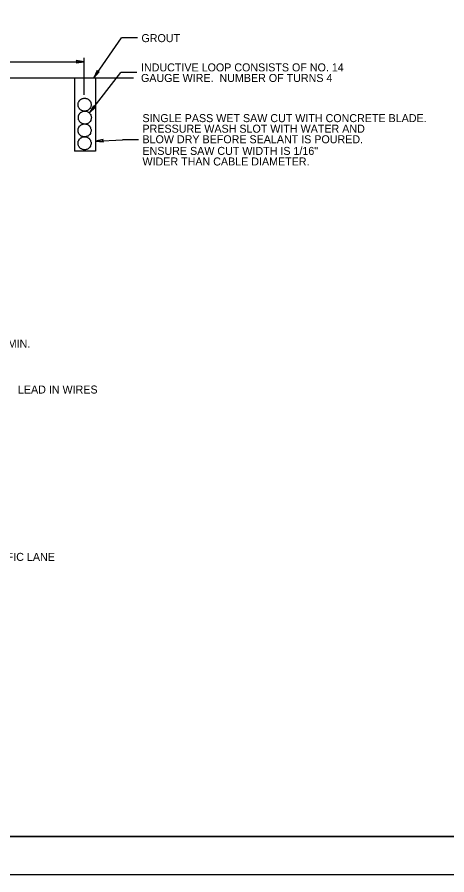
# Model space of a CAD drawing. Extents: x 507907 to 704973, y 495593 to 704964.
# Drawn here: x 508637.1 to 508805.4, y 495593 to 495928.9 of the extents above; entities that cross this region are included whole.
import ezdxf

# ---------------------------------------------------------------- set-up
doc = ezdxf.new("R2010")
doc.units = 0
doc.layers.add('1', color=7, linetype='Continuous')
doc.layers.add('41', color=7, linetype='Continuous')

msp = doc.modelspace()

# ---------------------------------------------------------------- linework, layer by layer
at = {"layer": '1'}
for p, q in [((508667.05, 495905.11), (508677.93, 495920.72)), ((508684.2, 495920.72), (508677.93, 495920.72)), ((508613.62, 495911.42), (508663.33, 495911.42)), ((508663.33, 495898.45), (508663.33, 495912.98)), ((508526.39, 495905.11), (508682.72, 495905.11)), ((508659.53, 495905.11), (508659.53, 495876.46)), ((508665.41, 495891.35), (508677.75, 495907.2)), ((508667.71, 495905.11), (508667.71, 495876.46)), ((508684.02, 495907.2), (508677.75, 495907.2)), ((508667.71, 495880.36), (508678.34, 495880.88)), ((508684.61, 495880.88), (508678.34, 495880.88)), ((508667.71, 495876.46), (508659.53, 495876.46)), ((508168.54, 495608.01), (509158.54, 495608.01)), ((509161.54, 495593.01), (508113.36, 495593.01))]:
    msp.add_line(p, q, dxfattribs=at)
for points in [[(508663.33, 495911.42), (508660.19, 495911.87), (508660.53, 495911.42), (508660.19, 495910.97)], [(508663.33, 495911.42), (508660.19, 495911.87), (508660.53, 495911.42), (508660.19, 495910.97)], [(508667.05, 495905.11), (508669.21, 495907.43), (508668.65, 495907.41), (508668.47, 495907.94)], [(508663.52, 495892.07), (508663.37, 495892.07), (508663.13, 495892.07), (508662.93, 495892.12), (508662.78, 495892.17), (508662.64, 495892.17), (508662.44, 495892.27), (508662.29, 495892.37), (508662.14, 495892.42), (508661.95, 495892.56), (508661.75, 495892.67), (508661.65, 495892.86), (508661.56, 495892.91), (508661.46, 495893.05), (508661.36, 495893.2), (508661.26, 495893.35), (508661.16, 495893.59), (508661.07, 495893.74), (508661.01, 495893.94), (508660.96, 495894.14), (508660.96, 495894.33), (508660.96, 495894.48), (508660.96, 495894.63), (508660.96, 495894.82), (508660.96, 495894.92), (508660.96, 495895.12), (508661.01, 495895.36), (508661.12, 495895.56), (508661.21, 495895.66), (508661.26, 495895.86), (508661.31, 495895.95), (508661.46, 495896.1), (508661.51, 495896.2), (508661.56, 495896.34), (508661.65, 495896.34), (508661.85, 495896.59), (508662, 495896.69), (508662.19, 495896.79), (508662.39, 495896.89), (508662.54, 495896.99), (508662.74, 495897.08), (508662.93, 495897.08), (508663.17, 495897.13), (508663.42, 495897.13), (508663.67, 495897.13), (508663.81, 495897.13), (508664.01, 495897.08), (508664.16, 495897.08), (508664.4, 495897.04), (508664.6, 495896.89), (508664.85, 495896.79), (508664.99, 495896.64), (508665.19, 495896.54), (508665.38, 495896.34), (508665.48, 495896.15), (508665.63, 495895.95), (508665.78, 495895.81), (508665.88, 495895.42), (508665.98, 495895.22), (508666.02, 495894.97), (508666.07, 495894.77), (508666.07, 495894.58), (508666.02, 495894.33), (508665.98, 495894.04), (508665.88, 495893.74), (508665.78, 495893.45), (508665.53, 495893.05), (508665.33, 495892.81), (508665.14, 495892.67), (508664.89, 495892.42), (508664.65, 495892.32), (508664.4, 495892.17), (508664.16, 495892.17), (508663.92, 495892.07), (508663.67, 495892.07)], [(508663.61, 495887.01), (508663.47, 495887.01), (508663.22, 495887.01), (508663.03, 495887.06), (508662.88, 495887.11), (508662.73, 495887.11), (508662.53, 495887.21), (508662.39, 495887.3), (508662.24, 495887.35), (508662.04, 495887.51), (508661.85, 495887.6), (508661.75, 495887.8), (508661.65, 495887.85), (508661.56, 495887.99), (508661.46, 495888.14), (508661.35, 495888.29), (508661.25, 495888.53), (508661.16, 495888.68), (508661.11, 495888.88), (508661.06, 495889.08), (508661.06, 495889.27), (508661.06, 495889.42), (508661.06, 495889.57), (508661.06, 495889.76), (508661.06, 495889.86), (508661.06, 495890.05), (508661.11, 495890.31), (508661.21, 495890.5), (508661.3, 495890.6), (508661.35, 495890.79), (508661.4, 495890.89), (508661.56, 495891.04), (508661.6, 495891.14), (508661.65, 495891.28), (508661.75, 495891.28), (508661.95, 495891.53), (508662.09, 495891.63), (508662.29, 495891.73), (508662.48, 495891.83), (508662.63, 495891.93), (508662.83, 495892.02), (508663.03, 495892.02), (508663.27, 495892.07), (508663.52, 495892.07), (508663.76, 495892.07), (508663.91, 495892.07), (508664.11, 495892.02), (508664.26, 495892.02), (508664.5, 495891.98), (508664.7, 495891.83), (508664.94, 495891.73), (508665.09, 495891.58), (508665.28, 495891.48), (508665.48, 495891.28), (508665.58, 495891.09), (508665.73, 495890.89), (508665.88, 495890.75), (508665.97, 495890.35), (508666.07, 495890.15), (508666.12, 495889.91), (508666.17, 495889.71), (508666.17, 495889.52), (508666.12, 495889.27), (508666.07, 495888.98), (508665.97, 495888.68), (508665.88, 495888.39), (508665.63, 495887.99), (508665.43, 495887.75), (508665.23, 495887.6), (508664.99, 495887.35), (508664.75, 495887.26), (508664.5, 495887.11), (508664.26, 495887.11), (508664.01, 495887.01), (508663.76, 495887.01)], [(508665.41, 495891.35), (508667.7, 495893.55), (508667.14, 495893.56), (508666.99, 495894.11)], [(508665.41, 495891.35), (508667.7, 495893.55), (508667.14, 495893.56), (508666.99, 495894.11)], [(508663.51, 495881.99), (508663.36, 495881.99), (508663.11, 495881.99), (508662.92, 495882.04), (508662.77, 495882.08), (508662.63, 495882.08), (508662.42, 495882.18), (508662.28, 495882.28), (508662.13, 495882.33), (508661.93, 495882.47), (508661.74, 495882.58), (508661.64, 495882.77), (508661.54, 495882.82), (508661.44, 495882.97), (508661.35, 495883.12), (508661.25, 495883.26), (508661.15, 495883.51), (508661.05, 495883.65), (508661, 495883.86), (508660.95, 495884.05), (508660.95, 495884.25), (508660.95, 495884.39), (508660.95, 495884.54), (508660.95, 495884.74), (508660.95, 495884.83), (508660.95, 495885.03), (508661, 495885.27), (508661.1, 495885.48), (508661.2, 495885.57), (508661.25, 495885.77), (508661.3, 495885.87), (508661.44, 495886.01), (508661.49, 495886.11), (508661.54, 495886.26), (508661.64, 495886.26), (508661.84, 495886.5), (508661.98, 495886.6), (508662.18, 495886.7), (508662.37, 495886.8), (508662.53, 495886.9), (508662.72, 495887), (508662.92, 495887), (508663.16, 495887.05), (508663.41, 495887.05), (508663.65, 495887.05), (508663.8, 495887.05), (508664, 495887), (508664.15, 495887), (508664.39, 495886.95), (508664.59, 495886.8), (508664.83, 495886.7), (508664.98, 495886.55), (508665.17, 495886.45), (508665.37, 495886.26), (508665.47, 495886.06), (508665.62, 495885.87), (508665.77, 495885.72), (508665.87, 495885.33), (508665.96, 495885.13), (508666.01, 495884.88), (508666.06, 495884.69), (508666.06, 495884.49), (508666.01, 495884.25), (508665.96, 495883.95), (508665.87, 495883.65), (508665.77, 495883.36), (508665.52, 495882.97), (508665.32, 495882.73), (508665.13, 495882.58), (508664.88, 495882.33), (508664.64, 495882.23), (508664.39, 495882.08), (508664.15, 495882.08), (508663.9, 495881.99), (508663.65, 495881.99)], [(508663.51, 495876.96), (508663.36, 495876.96), (508663.11, 495876.96), (508662.92, 495877.01), (508662.77, 495877.06), (508662.63, 495877.06), (508662.42, 495877.16), (508662.28, 495877.26), (508662.13, 495877.3), (508661.93, 495877.46), (508661.74, 495877.55), (508661.64, 495877.75), (508661.54, 495877.8), (508661.44, 495877.94), (508661.35, 495878.09), (508661.25, 495878.24), (508661.15, 495878.48), (508661.05, 495878.63), (508661, 495878.82), (508660.95, 495879.02), (508660.95, 495879.22), (508660.95, 495879.37), (508660.95, 495879.52), (508660.95, 495879.71), (508660.95, 495879.81), (508660.95, 495880.01), (508661, 495880.25), (508661.1, 495880.45), (508661.2, 495880.55), (508661.25, 495880.75), (508661.3, 495880.84), (508661.44, 495880.99), (508661.49, 495881.09), (508661.54, 495881.23), (508661.64, 495881.23), (508661.84, 495881.48), (508661.98, 495881.58), (508662.18, 495881.67), (508662.37, 495881.77), (508662.53, 495881.88), (508662.72, 495881.97), (508662.92, 495881.97), (508663.16, 495882.02), (508663.41, 495882.02), (508663.65, 495882.02), (508663.8, 495882.02), (508664, 495881.97), (508664.15, 495881.97), (508664.39, 495881.93), (508664.59, 495881.77), (508664.83, 495881.67), (508664.98, 495881.53), (508665.17, 495881.43), (508665.37, 495881.23), (508665.47, 495881.04), (508665.62, 495880.84), (508665.77, 495880.7), (508665.87, 495880.3), (508665.96, 495880.1), (508666.01, 495879.86), (508666.06, 495879.66), (508666.06, 495879.47), (508666.01, 495879.22), (508665.96, 495878.92), (508665.87, 495878.63), (508665.77, 495878.34), (508665.52, 495877.94), (508665.32, 495877.7), (508665.13, 495877.55), (508664.88, 495877.3), (508664.64, 495877.21), (508664.39, 495877.06), (508664.15, 495877.06), (508663.9, 495876.96), (508663.65, 495876.96)], [(508667.71, 495880.36), (508670.87, 495880.06), (508670.51, 495880.49), (508670.83, 495880.96)], [(508667.71, 495880.36), (508670.87, 495880.06), (508670.51, 495880.49), (508670.83, 495880.96)]]:
    msp.add_lwpolyline(points, close=True, dxfattribs=at)
at = {"layer": '41'}
for points in [[(508113.36, 496253.01), (509161.54, 496253.01), (509161.54, 495593.01), (508113.36, 495593.01)], [(508168.54, 496238.01), (509158.54, 496238.01), (509158.54, 495608.01), (508168.54, 495608.01)]]:
    msp.add_lwpolyline(points, close=True, dxfattribs=at)

# ---------------------------------------------------------------- texts
at = {"layer": '1'}
for s, p in [('GROUT', (508685.77, 495919.1)), ('INDUCTIVE LOOP CONSISTS OF NO. 14', (508685.59, 495907.64)), ('GAUGE WIRE.  NUMBER OF TURNS 4', (508685.59, 495903.5)), ('SINGLE PASS WET SAW CUT WITH CONCRETE BLADE.', (508686.17, 495887.77)), ('PRESSURE WASH SLOT WITH WATER AND', (508686.17, 495883.63)), ('BLOW DRY BEFORE SEALANT IS POURED.  ', (508686.17, 495879.49)), ('ENSURE SAW CUT WIDTH IS 1/16"', (508686.17, 495874.93)), ('WIDER THAN CABLE DIAMETER.', (508686.17, 495870.79)), ('1 1/2" MIN.', (508621.4, 495799.43)), ('LEAD IN WIRES', (508637.38, 495781.49)), ('TRAFFIC LANE', (508622.04, 495715.95))]:
    msp.add_text(s, height=3.135, dxfattribs=at).set_placement(p)

doc.saveas('drawing.dxf')
